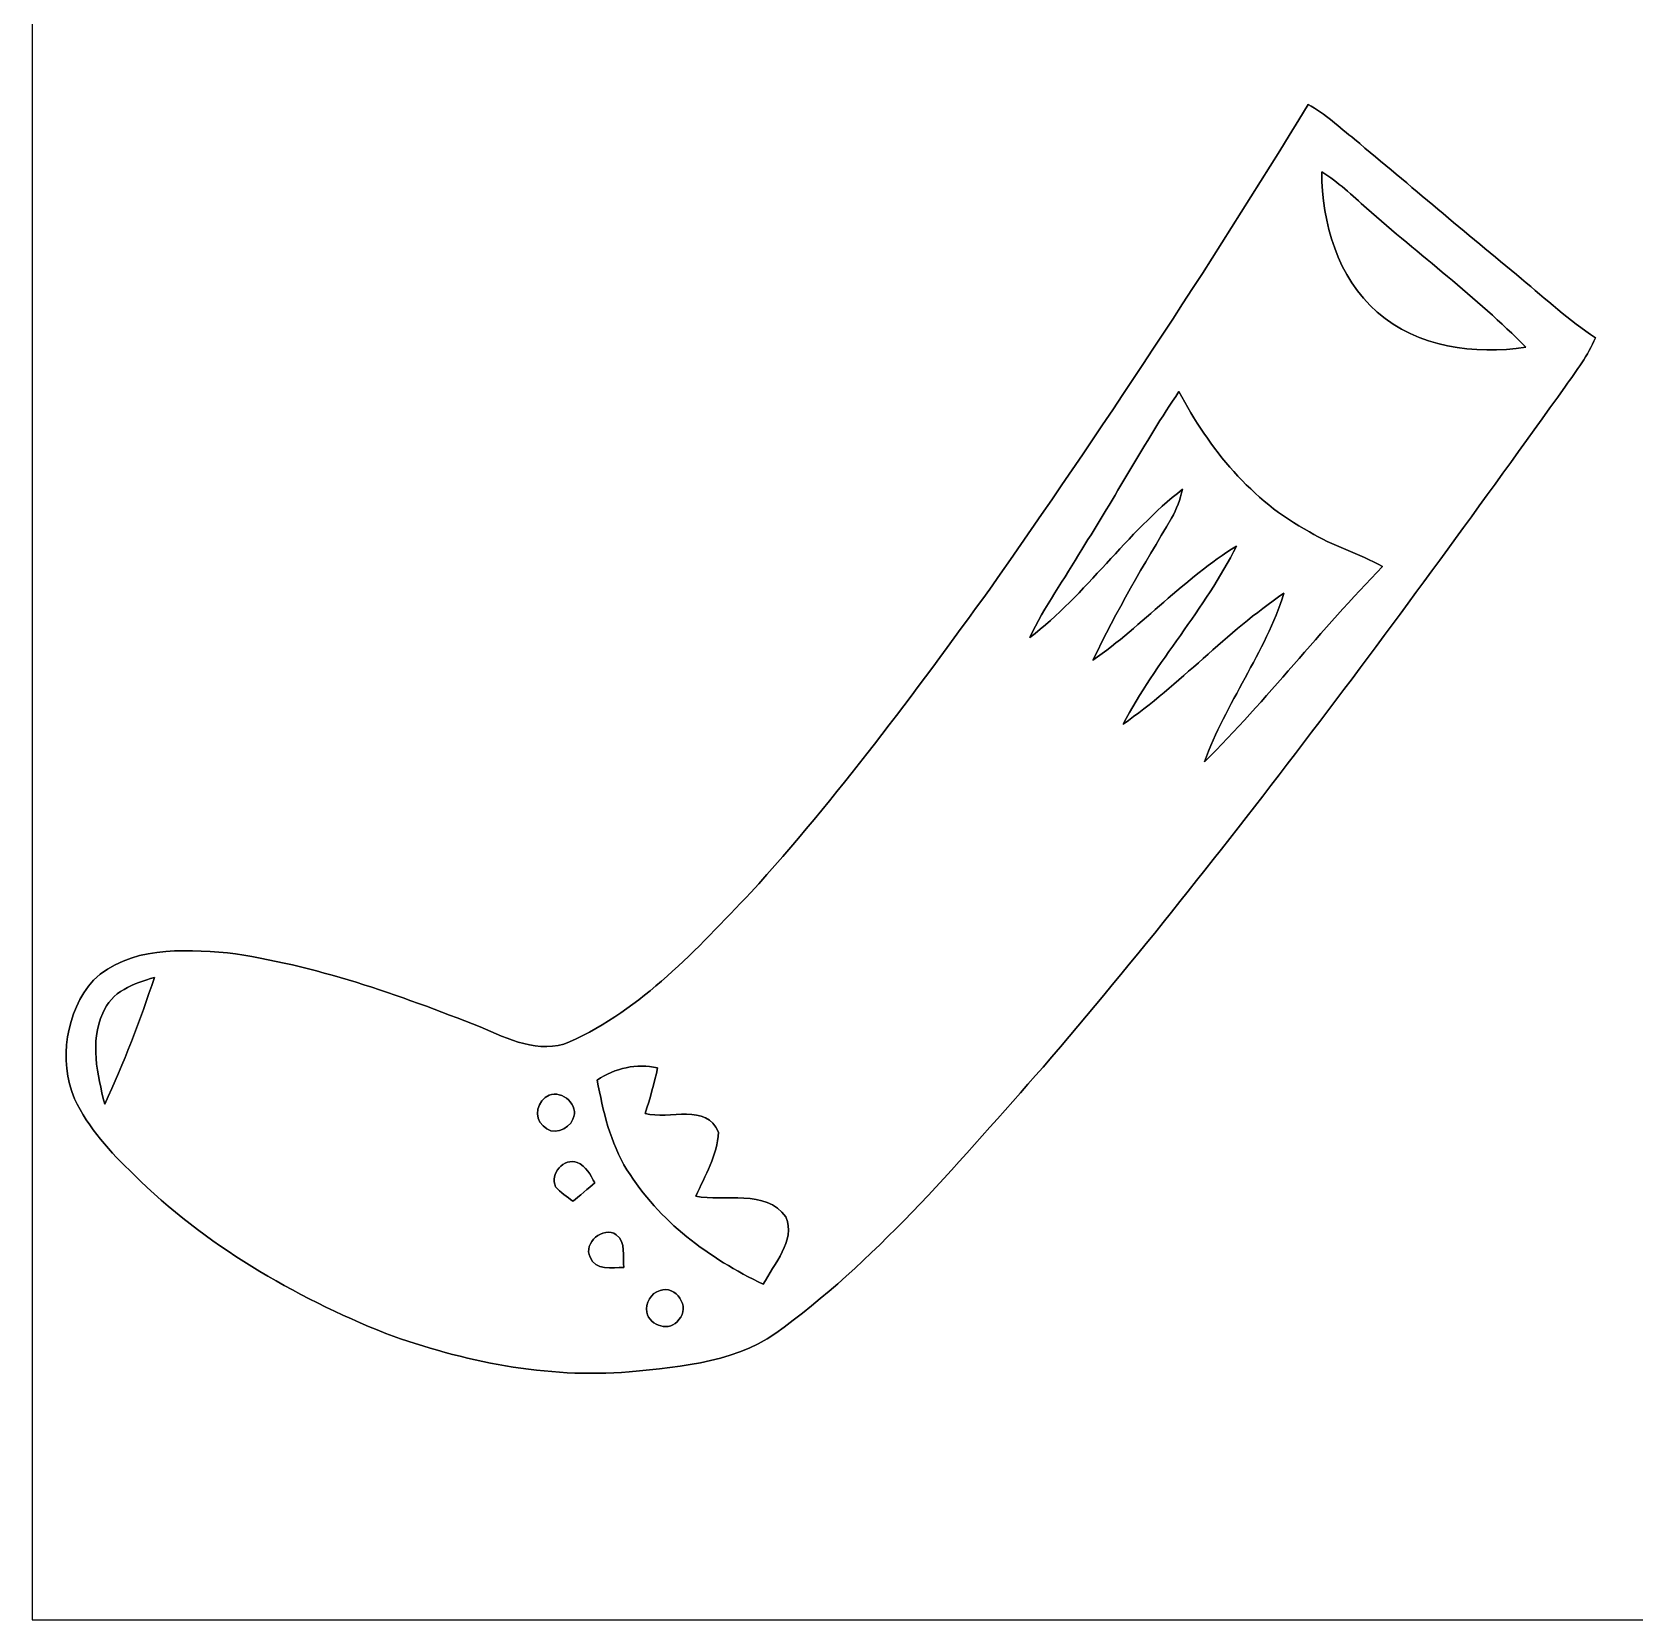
# Model space of a CAD drawing. Header units: centimetres. Extents: x -16.8 to 16.8, y -16.7 to 16.7.
# Drawn here: x -16.77 to 0, y -16.67 to -0.05 of the extents above; entities that cross this region are included whole.
import ezdxf

# ---------------------------------------------------------------- set-up
doc = ezdxf.new("R2010")
doc.units = ezdxf.units.CM
doc.header["$MEASUREMENT"] = 0
doc.layers.add('Layer 1', color=7, linetype='Continuous')

msp = doc.modelspace()

# ---------------------------------------------------------------- linework, layer by layer
at = {"layer": 'Layer 1', "color": 7}
for points, knots in [([(-16.77458, 16.66875), (-16.77458, 16.66875), (16.77458, 16.66875), (16.77458, 16.66875), (16.77458, 16.66875), (16.77458, 16.66875), (16.77458, -16.66875), (16.77458, -16.66875), (16.77458, -16.66875), (16.77458, -16.66875), (-16.77458, -16.66875), (-16.77458, -16.66875), (-16.77458, -16.66875), (-16.77458, -16.66875), (-16.77458, 16.66875), (-16.77458, 16.66875), (-16.77458, 16.66875), (-16.77458, 16.66875), (-16.77458, 16.66875), (-16.77458, 16.66875)], [0, 0, 0, 0, 0.16666667, 0.16666667, 0.16666667, 0.16666667, 0.33333333, 0.33333333, 0.33333333, 0.33333333, 0.5, 0.5, 0.5, 0.5, 0.66666667, 0.66666667, 0.66666667, 0.66666667, 1, 1, 1, 1]), ([(-3.42018, -0.8061), (-4.4704, -2.53541), (-5.59188, -4.22099), (-6.75181, -5.87869), (-6.75181, -5.87869), (-7.5438, -6.96948), (-8.34672, -8.05674), (-9.25301, -9.05616), (-9.25301, -9.05616), (-9.82133, -9.64636), (-10.38789, -10.27924), (-11.15131, -10.61896), (-11.15131, -10.61896), (-11.46422, -10.75126), (-11.79759, -10.5858), (-12.0837, -10.46233), (-12.0837, -10.46233), (-12.93883, -10.12472), (-13.81513, -9.81216), (-14.72953, -9.68516), (-14.72953, -9.68516), (-15.20437, -9.64988), (-15.75753, -9.61637), (-16.13288, -9.97197), (-16.13288, -9.97197), (-16.42145, -10.30534), (-16.50083, -10.80841), (-16.32867, -11.21269), (-16.32867, -11.21269), (-16.18756, -11.52102), (-15.95332, -11.77431), (-15.71061, -12.00644), (-15.71061, -12.00644), (-14.96483, -12.74586), (-14.0402, -13.28102), (-13.07077, -13.67084), (-13.07077, -13.67084), (-12.25832, -13.96682), (-11.39225, -14.14286), (-10.52407, -14.07125), (-10.52407, -14.07125), (-9.96668, -14.01868), (-9.35814, -13.96718), (-8.90446, -13.60346), (-8.90446, -13.60346), (-7.87118, -12.83547), (-7.04462, -11.83711), (-6.19231, -10.88214), (-6.19231, -10.88214), (-4.24462, -8.60601), (-2.47156, -6.18737), (-0.72566, -3.75497), (-0.72566, -3.75497), (-0.61383, -3.59128), (-0.4893, -3.43359), (-0.41381, -3.24873), (-0.41381, -3.24873), (-0.68827, -3.06529), (-0.9331, -2.84374), (-1.18569, -2.63278), (-1.18569, -2.63278), (-1.77306, -2.15053), (-2.35056, -1.65664), (-2.93511, -1.17087), (-2.93511, -1.17087), (-3.0921, -1.04281), (-3.24168, -0.90382), (-3.42018, -0.8061), (-3.42018, -0.8061), (-3.42018, -0.8061), (-3.42018, -0.8061), (-3.42018, -0.8061)], [0, 0, 0, 0, 0.05263158, 0.05263158, 0.05263158, 0.05263158, 0.10526316, 0.10526316, 0.10526316, 0.10526316, 0.15789474, 0.15789474, 0.15789474, 0.15789474, 0.21052632, 0.21052632, 0.21052632, 0.21052632, 0.26315789, 0.26315789, 0.26315789, 0.26315789, 0.31578947, 0.31578947, 0.31578947, 0.31578947, 0.36842105, 0.36842105, 0.36842105, 0.36842105, 0.42105263, 0.42105263, 0.42105263, 0.42105263, 0.47368421, 0.47368421, 0.47368421, 0.47368421, 0.52631579, 0.52631579, 0.52631579, 0.52631579, 0.57894737, 0.57894737, 0.57894737, 0.57894737, 0.63157895, 0.63157895, 0.63157895, 0.63157895, 0.68421053, 0.68421053, 0.68421053, 0.68421053, 0.73684211, 0.73684211, 0.73684211, 0.73684211, 0.78947368, 0.78947368, 0.78947368, 0.78947368, 0.84210526, 0.84210526, 0.84210526, 0.84210526, 0.89473684, 0.89473684, 0.89473684, 0.89473684, 1, 1, 1, 1]), ([(-3.27836, -1.51059), (-3.10586, -1.61678), (-2.9591, -1.75683), (-2.81023, -1.89301), (-2.81023, -1.89301), (-2.25425, -2.37772), (-1.66299, -2.82399), (-1.14053, -3.34645), (-1.14053, -3.34645), (-1.67922, -3.43041), (-2.27365, -3.3468), (-2.69699, -2.98027), (-2.69699, -2.98027), (-3.11291, -2.61796), (-3.27484, -2.04611), (-3.27836, -1.51059)], [0, 0, 0, 0, 0.2, 0.2, 0.2, 0.2, 0.4, 0.4, 0.4, 0.4, 0.6, 0.6, 0.6, 0.6, 1, 1, 1, 1]), ([(-5.78908, -5.46382), (-5.44054, -4.91878), (-5.13539, -4.34658), (-4.77238, -3.81106), (-4.77238, -3.81106), (-4.45629, -4.40761), (-4.01249, -4.959), (-3.40607, -5.27861), (-3.40607, -5.27861), (-3.16442, -5.42819), (-2.88749, -5.50439), (-2.64125, -5.64409), (-2.64125, -5.64409), (-3.28824, -6.30167), (-3.85057, -7.03897), (-4.50603, -7.68773), (-4.50603, -7.68773), (-4.28484, -7.07496), (-3.86927, -6.54473), (-3.67348, -5.92314), (-3.67348, -5.92314), (-4.27602, -6.32672), (-4.76215, -6.87917), (-5.35693, -7.29298), (-5.35693, -7.29298), (-5.01474, -6.63963), (-4.4958, -6.08965), (-4.17089, -5.42819), (-4.17089, -5.42819), (-4.71629, -5.76651), (-5.14773, -6.25475), (-5.67161, -6.6234), (-5.67161, -6.6234), (-5.43066, -6.11046), (-5.13821, -5.62363), (-4.84999, -5.13644), (-4.84999, -5.13644), (-4.79531, -5.0419), (-4.76003, -4.93818), (-4.73322, -4.83341), (-4.73322, -4.83341), (-5.32306, -5.2899), (-5.7404, -5.93302), (-6.33201, -6.38634), (-6.33201, -6.38634), (-6.18137, -6.06213), (-5.96935, -5.77144), (-5.78908, -5.46382)], [0, 0, 0, 0, 0.07692308, 0.07692308, 0.07692308, 0.07692308, 0.15384615, 0.15384615, 0.15384615, 0.15384615, 0.23076923, 0.23076923, 0.23076923, 0.23076923, 0.30769231, 0.30769231, 0.30769231, 0.30769231, 0.38461538, 0.38461538, 0.38461538, 0.38461538, 0.46153846, 0.46153846, 0.46153846, 0.46153846, 0.53846154, 0.53846154, 0.53846154, 0.53846154, 0.61538462, 0.61538462, 0.61538462, 0.61538462, 0.69230769, 0.69230769, 0.69230769, 0.69230769, 0.76923077, 0.76923077, 0.76923077, 0.76923077, 0.84615385, 0.84615385, 0.84615385, 0.84615385, 1, 1, 1, 1]), ([(-16.03446, -10.31804), (-15.95014, -10.09438), (-15.70567, -10.00301), (-15.49329, -9.94339), (-15.49329, -9.94339), (-15.64464, -10.39319), (-15.8115, -10.84051), (-16.01435, -11.26949), (-16.01435, -11.26949), (-16.0909, -10.96398), (-16.17169, -10.61649), (-16.03446, -10.31804)], [0, 0, 0, 0, 0.25, 0.25, 0.25, 0.25, 0.5, 0.5, 0.5, 0.5, 1, 1, 1, 1]), ([(-10.86062, -11.01725), (-10.67082, -10.89342), (-10.45069, -10.8391), (-10.22809, -10.89025), (-10.22809, -10.89025), (-10.2616, -11.05147), (-10.30746, -11.21057), (-10.35861, -11.36756), (-10.35861, -11.36756), (-10.10461, -11.43635), (-9.70986, -11.25432), (-9.59238, -11.56335), (-9.59238, -11.56335), (-9.59944, -11.80571), (-9.73455, -12.01667), (-9.82804, -12.23363), (-9.82804, -12.23363), (-9.52994, -12.29042), (-9.09602, -12.15566), (-8.88612, -12.44917), (-8.88612, -12.44917), (-8.78134, -12.70282), (-9.01136, -12.93989), (-9.12248, -13.15473), (-9.12248, -13.15473), (-9.68834, -12.88521), (-10.21574, -12.4968), (-10.54841, -11.9574), (-10.54841, -11.9574), (-10.72586, -11.67201), (-10.79782, -11.34251), (-10.86062, -11.01725)], [0, 0, 0, 0, 0.11111111, 0.11111111, 0.11111111, 0.11111111, 0.22222222, 0.22222222, 0.22222222, 0.22222222, 0.33333333, 0.33333333, 0.33333333, 0.33333333, 0.44444444, 0.44444444, 0.44444444, 0.44444444, 0.55555556, 0.55555556, 0.55555556, 0.55555556, 0.66666667, 0.66666667, 0.66666667, 0.66666667, 0.77777778, 0.77777778, 0.77777778, 0.77777778, 1, 1, 1, 1]), ([(-11.36438, -11.17706), (-11.22539, -11.11779), (-11.04371, -11.2836), (-11.11391, -11.42612), (-11.11391, -11.42612), (-11.15942, -11.54359), (-11.33793, -11.60498), (-11.42471, -11.49597), (-11.42471, -11.49597), (-11.53619, -11.40883), (-11.48433, -11.22821), (-11.36438, -11.17706)], [0, 0, 0, 0, 0.25, 0.25, 0.25, 0.25, 0.5, 0.5, 0.5, 0.5, 1, 1, 1, 1]), ([(-11.29489, -12.13485), (-11.36015, -11.99938), (-11.2074, -11.82617), (-11.07017, -11.88014), (-11.07017, -11.88014), (-10.97527, -11.91577), (-10.93223, -12.01385), (-10.8839, -12.09499), (-10.8839, -12.09499), (-10.94176, -12.14296), (-11.05676, -12.23857), (-11.11462, -12.28654), (-11.11462, -12.28654), (-11.17741, -12.23927), (-11.24268, -12.19412), (-11.29489, -12.13485)], [0, 0, 0, 0, 0.2, 0.2, 0.2, 0.2, 0.4, 0.4, 0.4, 0.4, 0.6, 0.6, 0.6, 0.6, 1, 1, 1, 1]), ([(-10.9347, -12.87216), (-11.01019, -12.72046), (-10.79712, -12.54407), (-10.66024, -12.63615), (-10.66024, -12.63615), (-10.55194, -12.71376), (-10.60062, -12.86545), (-10.58157, -12.98116), (-10.58157, -12.98116), (-10.70116, -12.97764), (-10.88143, -13.01679), (-10.9347, -12.87216)], [0, 0, 0, 0, 0.25, 0.25, 0.25, 0.25, 0.5, 0.5, 0.5, 0.5, 1, 1, 1, 1]), ([(-10.20198, -13.22035), (-10.04253, -13.15755), (-9.87531, -13.3985), (-10.00689, -13.52374), (-10.00689, -13.52374), (-10.09333, -13.6592), (-10.30993, -13.59429), (-10.34203, -13.44859), (-10.34203, -13.44859), (-10.35473, -13.35334), (-10.29935, -13.24575), (-10.20198, -13.22035)], [0, 0, 0, 0, 0.25, 0.25, 0.25, 0.25, 0.5, 0.5, 0.5, 0.5, 1, 1, 1, 1])]:
    msp.add_open_spline(points, degree=3, knots=knots, dxfattribs=at)
at = {"layer": 'Layer 1', "color": 252}
for points, knots in [([(-3.42018, -0.8061), (-3.24168, -0.90382), (-3.0921, -1.04281), (-2.93511, -1.17087), (-2.93511, -1.17087), (-2.35056, -1.65664), (-1.77306, -2.15053), (-1.18569, -2.63278), (-1.18569, -2.63278), (-0.9331, -2.84374), (-0.68827, -3.06529), (-0.41381, -3.24873), (-0.41381, -3.24873), (-0.4893, -3.43359), (-0.61383, -3.59128), (-0.72566, -3.75497), (-0.72566, -3.75497), (-2.47156, -6.18737), (-4.24462, -8.60601), (-6.19231, -10.88214), (-6.19231, -10.88214), (-7.04462, -11.83711), (-7.87118, -12.83547), (-8.90446, -13.60346), (-8.90446, -13.60346), (-9.35814, -13.96718), (-9.96668, -14.01868), (-10.52407, -14.07125), (-10.52407, -14.07125), (-11.39225, -14.14286), (-12.25832, -13.96682), (-13.07077, -13.67084), (-13.07077, -13.67084), (-14.0402, -13.28102), (-14.96483, -12.74586), (-15.71061, -12.00644), (-15.71061, -12.00644), (-15.95332, -11.77431), (-16.18756, -11.52102), (-16.32867, -11.21269), (-16.32867, -11.21269), (-16.50083, -10.80841), (-16.42145, -10.30534), (-16.13288, -9.97197), (-16.13288, -9.97197), (-15.75753, -9.61637), (-15.20437, -9.64988), (-14.72953, -9.68516), (-14.72953, -9.68516), (-13.81513, -9.81216), (-12.93883, -10.12472), (-12.0837, -10.46233), (-12.0837, -10.46233), (-11.79759, -10.5858), (-11.46422, -10.75126), (-11.15131, -10.61896), (-11.15131, -10.61896), (-10.38789, -10.27924), (-9.82133, -9.64636), (-9.25301, -9.05616), (-9.25301, -9.05616), (-8.34672, -8.05674), (-7.5438, -6.96948), (-6.75181, -5.87869), (-6.75181, -5.87869), (-5.59188, -4.22099), (-4.4704, -2.53541), (-3.42018, -0.8061), (-3.42018, -0.8061), (-3.42018, -0.8061), (-3.42018, -0.8061), (-3.42018, -0.8061)], [0, 0, 0, 0, 0.05263158, 0.05263158, 0.05263158, 0.05263158, 0.10526316, 0.10526316, 0.10526316, 0.10526316, 0.15789474, 0.15789474, 0.15789474, 0.15789474, 0.21052632, 0.21052632, 0.21052632, 0.21052632, 0.26315789, 0.26315789, 0.26315789, 0.26315789, 0.31578947, 0.31578947, 0.31578947, 0.31578947, 0.36842105, 0.36842105, 0.36842105, 0.36842105, 0.42105263, 0.42105263, 0.42105263, 0.42105263, 0.47368421, 0.47368421, 0.47368421, 0.47368421, 0.52631579, 0.52631579, 0.52631579, 0.52631579, 0.57894737, 0.57894737, 0.57894737, 0.57894737, 0.63157895, 0.63157895, 0.63157895, 0.63157895, 0.68421053, 0.68421053, 0.68421053, 0.68421053, 0.73684211, 0.73684211, 0.73684211, 0.73684211, 0.78947368, 0.78947368, 0.78947368, 0.78947368, 0.84210526, 0.84210526, 0.84210526, 0.84210526, 0.89473684, 0.89473684, 0.89473684, 0.89473684, 1, 1, 1, 1]), ([(-3.27836, -1.51059), (-3.27484, -2.04611), (-3.11291, -2.61796), (-2.69699, -2.98027), (-2.69699, -2.98027), (-2.27365, -3.3468), (-1.67922, -3.43041), (-1.14053, -3.34645), (-1.14053, -3.34645), (-1.66299, -2.82399), (-2.25425, -2.37772), (-2.81023, -1.89301), (-2.81023, -1.89301), (-2.9591, -1.75683), (-3.10586, -1.61678), (-3.27836, -1.51059), (-3.27836, -1.51059), (-3.27836, -1.51059), (-3.27836, -1.51059), (-3.27836, -1.51059)], [0, 0, 0, 0, 0.16666667, 0.16666667, 0.16666667, 0.16666667, 0.33333333, 0.33333333, 0.33333333, 0.33333333, 0.5, 0.5, 0.5, 0.5, 0.66666667, 0.66666667, 0.66666667, 0.66666667, 1, 1, 1, 1]), ([(-5.78908, -5.46382), (-5.96935, -5.77144), (-6.18137, -6.06213), (-6.33201, -6.38634), (-6.33201, -6.38634), (-5.7404, -5.93302), (-5.32306, -5.2899), (-4.73322, -4.83341), (-4.73322, -4.83341), (-4.76003, -4.93818), (-4.79531, -5.0419), (-4.84999, -5.13644), (-4.84999, -5.13644), (-5.13821, -5.62363), (-5.43066, -6.11046), (-5.67161, -6.6234), (-5.67161, -6.6234), (-5.14773, -6.25475), (-4.71629, -5.76651), (-4.17089, -5.42819), (-4.17089, -5.42819), (-4.4958, -6.08965), (-5.01474, -6.63963), (-5.35693, -7.29298), (-5.35693, -7.29298), (-4.76215, -6.87917), (-4.27602, -6.32672), (-3.67348, -5.92314), (-3.67348, -5.92314), (-3.86927, -6.54473), (-4.28484, -7.07496), (-4.50603, -7.68773), (-4.50603, -7.68773), (-3.85057, -7.03897), (-3.28824, -6.30167), (-2.64125, -5.64409), (-2.64125, -5.64409), (-2.88749, -5.50439), (-3.16442, -5.42819), (-3.40607, -5.27861), (-3.40607, -5.27861), (-4.01249, -4.959), (-4.45629, -4.40761), (-4.77238, -3.81106), (-4.77238, -3.81106), (-5.13539, -4.34658), (-5.44054, -4.91878), (-5.78908, -5.46382), (-5.78908, -5.46382), (-5.78908, -5.46382), (-5.78908, -5.46382), (-5.78908, -5.46382)], [0, 0, 0, 0, 0.07142857, 0.07142857, 0.07142857, 0.07142857, 0.14285714, 0.14285714, 0.14285714, 0.14285714, 0.21428571, 0.21428571, 0.21428571, 0.21428571, 0.28571429, 0.28571429, 0.28571429, 0.28571429, 0.35714286, 0.35714286, 0.35714286, 0.35714286, 0.42857143, 0.42857143, 0.42857143, 0.42857143, 0.5, 0.5, 0.5, 0.5, 0.57142857, 0.57142857, 0.57142857, 0.57142857, 0.64285714, 0.64285714, 0.64285714, 0.64285714, 0.71428571, 0.71428571, 0.71428571, 0.71428571, 0.78571429, 0.78571429, 0.78571429, 0.78571429, 0.85714286, 0.85714286, 0.85714286, 0.85714286, 1, 1, 1, 1]), ([(-16.03446, -10.31804), (-16.17169, -10.61649), (-16.0909, -10.96398), (-16.01435, -11.26949), (-16.01435, -11.26949), (-15.8115, -10.84051), (-15.64464, -10.39319), (-15.49329, -9.94339), (-15.49329, -9.94339), (-15.70567, -10.00301), (-15.95014, -10.09438), (-16.03446, -10.31804), (-16.03446, -10.31804), (-16.03446, -10.31804), (-16.03446, -10.31804), (-16.03446, -10.31804)], [0, 0, 0, 0, 0.2, 0.2, 0.2, 0.2, 0.4, 0.4, 0.4, 0.4, 0.6, 0.6, 0.6, 0.6, 1, 1, 1, 1]), ([(-10.86062, -11.01725), (-10.79782, -11.34251), (-10.72586, -11.67201), (-10.54841, -11.9574), (-10.54841, -11.9574), (-10.21574, -12.4968), (-9.68834, -12.88521), (-9.12248, -13.15473), (-9.12248, -13.15473), (-9.01136, -12.93989), (-8.78134, -12.70282), (-8.88612, -12.44917), (-8.88612, -12.44917), (-9.09602, -12.15566), (-9.52994, -12.29042), (-9.82804, -12.23363), (-9.82804, -12.23363), (-9.73455, -12.01667), (-9.59944, -11.80571), (-9.59238, -11.56335), (-9.59238, -11.56335), (-9.70986, -11.25432), (-10.10461, -11.43635), (-10.35861, -11.36756), (-10.35861, -11.36756), (-10.30746, -11.21057), (-10.2616, -11.05147), (-10.22809, -10.89025), (-10.22809, -10.89025), (-10.45069, -10.8391), (-10.67082, -10.89342), (-10.86062, -11.01725), (-10.86062, -11.01725), (-10.86062, -11.01725), (-10.86062, -11.01725), (-10.86062, -11.01725)], [0, 0, 0, 0, 0.1, 0.1, 0.1, 0.1, 0.2, 0.2, 0.2, 0.2, 0.3, 0.3, 0.3, 0.3, 0.4, 0.4, 0.4, 0.4, 0.5, 0.5, 0.5, 0.5, 0.6, 0.6, 0.6, 0.6, 0.7, 0.7, 0.7, 0.7, 0.8, 0.8, 0.8, 0.8, 1, 1, 1, 1]), ([(-11.36438, -11.17706), (-11.48433, -11.22821), (-11.53619, -11.40883), (-11.42471, -11.49597), (-11.42471, -11.49597), (-11.33793, -11.60498), (-11.15942, -11.54359), (-11.11391, -11.42612), (-11.11391, -11.42612), (-11.04371, -11.2836), (-11.22539, -11.11779), (-11.36438, -11.17706), (-11.36438, -11.17706), (-11.36438, -11.17706), (-11.36438, -11.17706), (-11.36438, -11.17706)], [0, 0, 0, 0, 0.2, 0.2, 0.2, 0.2, 0.4, 0.4, 0.4, 0.4, 0.6, 0.6, 0.6, 0.6, 1, 1, 1, 1]), ([(-11.29489, -12.13485), (-11.24268, -12.19412), (-11.17741, -12.23927), (-11.11462, -12.28654), (-11.11462, -12.28654), (-11.05676, -12.23857), (-10.94176, -12.14296), (-10.8839, -12.09499), (-10.8839, -12.09499), (-10.93223, -12.01385), (-10.97527, -11.91577), (-11.07017, -11.88014), (-11.07017, -11.88014), (-11.2074, -11.82617), (-11.36015, -11.99938), (-11.29489, -12.13485), (-11.29489, -12.13485), (-11.29489, -12.13485), (-11.29489, -12.13485), (-11.29489, -12.13485)], [0, 0, 0, 0, 0.16666667, 0.16666667, 0.16666667, 0.16666667, 0.33333333, 0.33333333, 0.33333333, 0.33333333, 0.5, 0.5, 0.5, 0.5, 0.66666667, 0.66666667, 0.66666667, 0.66666667, 1, 1, 1, 1]), ([(-10.9347, -12.87216), (-10.88143, -13.01679), (-10.70116, -12.97764), (-10.58157, -12.98116), (-10.58157, -12.98116), (-10.60062, -12.86545), (-10.55194, -12.71376), (-10.66024, -12.63615), (-10.66024, -12.63615), (-10.79712, -12.54407), (-11.01019, -12.72046), (-10.9347, -12.87216), (-10.9347, -12.87216), (-10.9347, -12.87216), (-10.9347, -12.87216), (-10.9347, -12.87216)], [0, 0, 0, 0, 0.2, 0.2, 0.2, 0.2, 0.4, 0.4, 0.4, 0.4, 0.6, 0.6, 0.6, 0.6, 1, 1, 1, 1]), ([(-10.20198, -13.22035), (-10.29935, -13.24575), (-10.35473, -13.35334), (-10.34203, -13.44859), (-10.34203, -13.44859), (-10.30993, -13.59429), (-10.09333, -13.6592), (-10.00689, -13.52374), (-10.00689, -13.52374), (-9.87531, -13.3985), (-10.04253, -13.15755), (-10.20198, -13.22035)], [0, 0, 0, 0, 0.25, 0.25, 0.25, 0.25, 0.5, 0.5, 0.5, 0.5, 1, 1, 1, 1])]:
    msp.add_open_spline(points, degree=3, knots=knots, dxfattribs=at)

doc.saveas('drawing.dxf')
